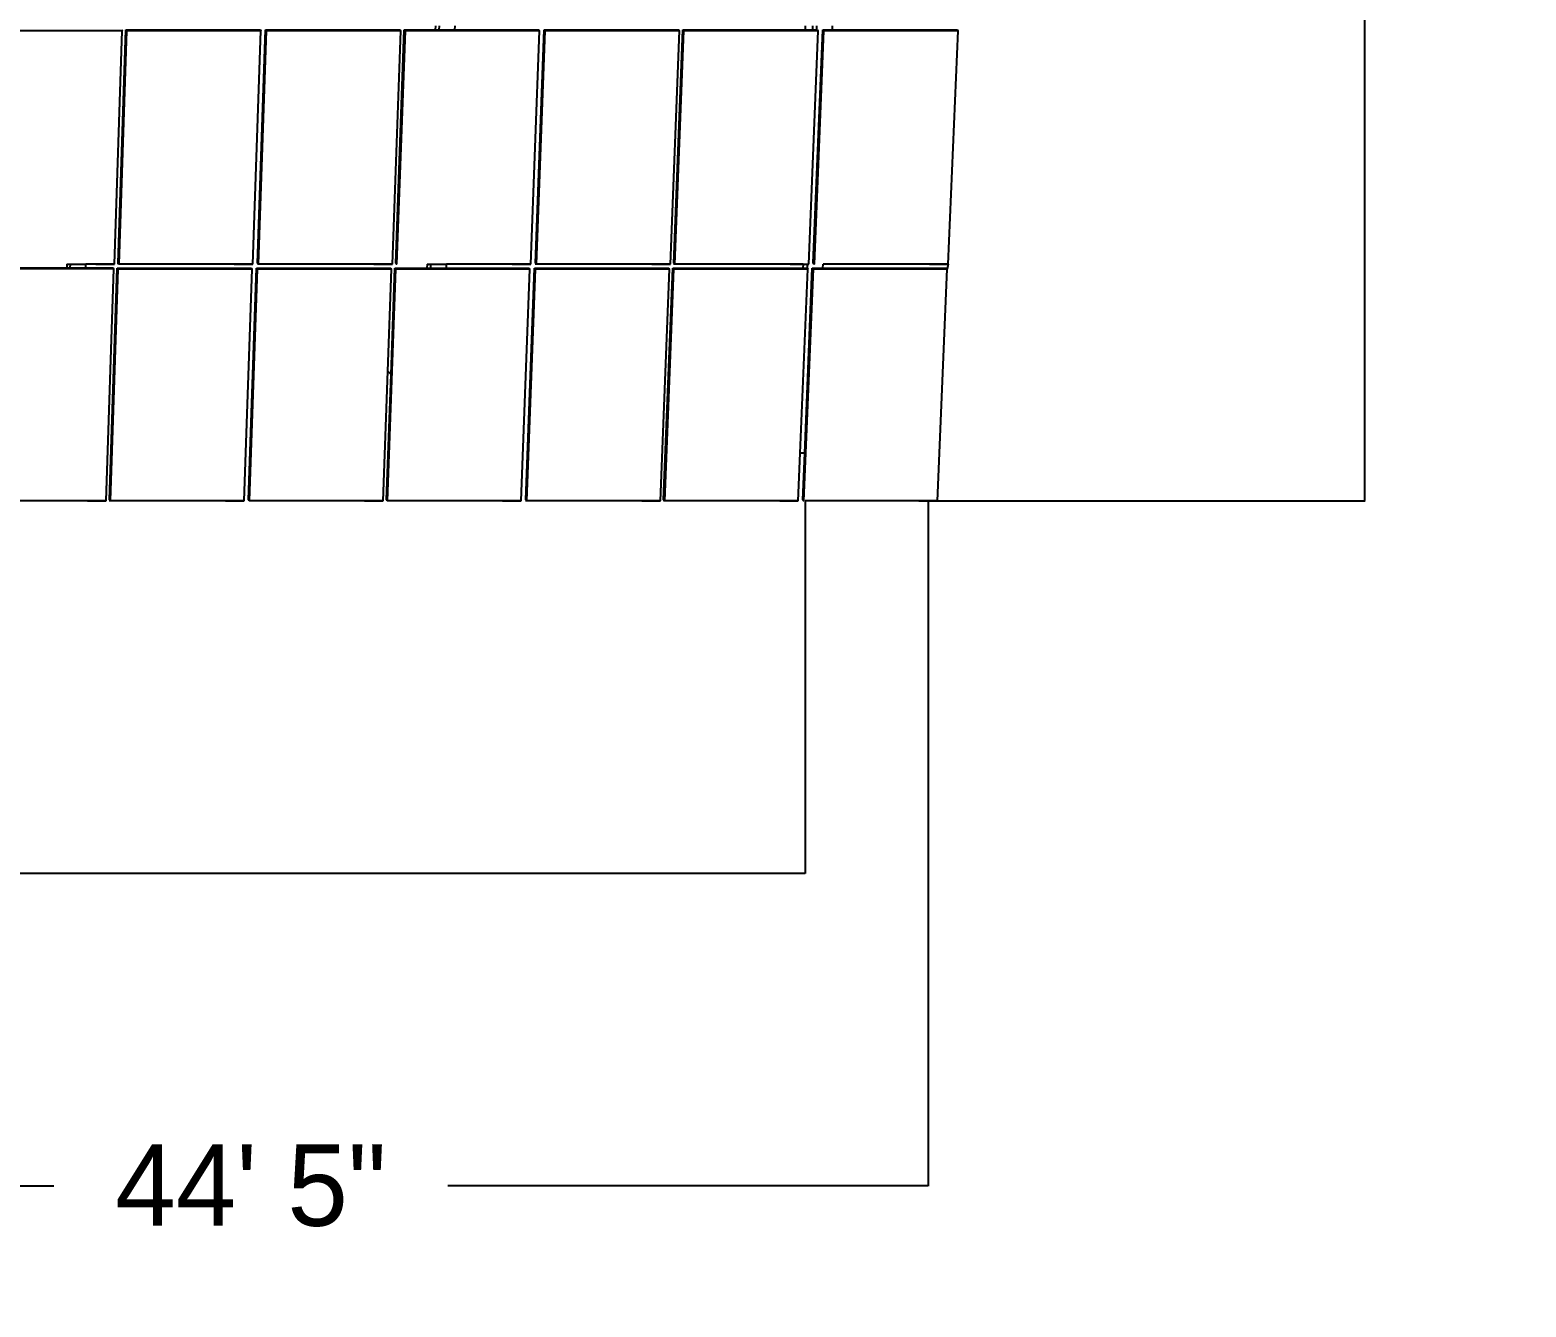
# Model space of a CAD drawing. Header units: inches. Extents: x -1856 to 1878, y -1863 to 1709.
# Drawn here: x 1216 to 1878, y -1863 to -1298 of the extents above; entities that cross this region are included whole.
import ezdxf

# ---------------------------------------------------------------- set-up
doc = ezdxf.new("R2010")
doc.units = ezdxf.units.IN
doc.header["$MEASUREMENT"] = 0
doc.dimstyles.get("Standard").update_dxf_attribs({"dimtxt": 36, "dimasz": 0.18, "dimexe": 0.18, "dimexo": 0.0625, "dimgap": 0.09, "dimtad": 0, "dimtih": 1, "dimtoh": 1, "dimdec": 4, "dimzin": 0, "dimdsep": 46, "dimtxsty": 'Standard', "dimcen": 0.09, "dimclrd": 1, "dimclre": 1, "dimclrt": 1, "dimadec": 0, "dimazin": 0, "dimtfac": 1, "dimtdec": 4, "dimtofl": 0, "dimtmove": 0, "dimatfit": 3, "dimfxl": 1, "dimtolj": 1, "dimtzin": 0, "dimarcsym": 0})

# ---------------------------------------------------------------- blocks, each defined once
blk = doc.blocks.new('*D1')
at = {"color": 1, "lineweight": -2, "transparency": 16777216}
for p, q in [((1697.19, 239.3), (1806.74, 239.3)), ((1806.56, 239.12), (1806.56, -615.37)), ((1806.56, -1506.04), (1806.56, -651.55)), ((1609.48, -1506.22), (1806.74, -1506.22))]:
    blk.add_line(p, q, dxfattribs=at)
at = {"color": 1, "transparency": 16777216}
for points in [[(1806.53, 239.12), (1806.59, 239.12), (1806.56, 239.3)], [(1806.53, -1506.04), (1806.59, -1506.04), (1806.56, -1506.22)]]:
    blk.add_solid(points, dxfattribs=at)
at = {"layer": 'Defpoints', "color": 0, "transparency": 16777216}
for p in [(1697.13, 239.3), (1609.42, -1506.22), (1806.56, -1506.22)]:
    blk.add_point(p, dxfattribs=at)
at = {"color": 1, "transparency": 16777216, "insert": (1806.56, -633.46), "char_height": 36, "attachment_point": 5}
blk.add_mtext('\\A1;126\' 4"', dxfattribs=at)
blk = doc.blocks.new('*D3')
at = {"color": 1, "lineweight": -2, "transparency": 16777216}
for p, q in [((1014.63, -1506.26), (1014.63, -1809.24)), ((1613.53, -1506.28), (1613.53, -1809.24)), ((1014.81, -1809.06), (1226.99, -1809.06)), ((1613.35, -1809.06), (1401.17, -1809.06))]:
    blk.add_line(p, q, dxfattribs=at)
at = {"color": 1, "transparency": 16777216}
for points in [[(1014.81, -1809.03), (1014.81, -1809.09), (1014.63, -1809.06)], [(1613.35, -1809.03), (1613.35, -1809.09), (1613.53, -1809.06)]]:
    blk.add_solid(points, dxfattribs=at)
at = {"layer": 'Defpoints', "color": 0, "transparency": 16777216}
for p in [(1014.63, -1506.2), (1613.53, -1506.22), (1613.53, -1809.06)]:
    blk.add_point(p, dxfattribs=at)
at = {"color": 1, "transparency": 16777216, "insert": (1314.08, -1809.06), "char_height": 36, "attachment_point": 5}
blk.add_mtext('\\A1;44\' 5"', dxfattribs=at)

msp = doc.modelspace()

# ---------------------------------------------------------------- linework, layer by layer
for p, q in [((1395.67381, -1296.13721), (1395.61085, -1297.91898)), ((1397.37317, -1297.91901), (1397.43621, -1296.13725)), ((1404.27227, -1297.91912), (1404.33562, -1296.13737)), ((1559.13025, -1296.14107), (1559.13025, -1297.92277)), ((1562.40319, -1296.14107), (1562.33272, -1297.92282)), ((1564.30556, -1297.92285), (1564.37613, -1296.14107)), ((1571.20466, -1297.92292), (1571.27554, -1296.14113)), ((1257.22411, -1298.33713), (1197.93112, -1298.3362)), ((1253.84766, -1401.45784), (1257.22411, -1298.33713)), ((1255.36322, -1401.01692), (1258.74308, -1297.91561)), ((1255.61316, -1401.45912), (1258.99436, -1298.33842)), ((1255.79493, -1401.46009), (1259.17663, -1298.33939)), ((1256.97318, -1297.91432), (1257.22411, -1298.33713)), ((1258.74308, -1297.91561), (1258.99436, -1298.33842)), ((1258.74308, -1297.91561), (1318.29298, -1297.91654)), ((1258.99436, -1298.33842), (1259.17663, -1298.33939)), ((1259.17663, -1298.33939), (1259.26317, -1298.33842)), ((1318.55615, -1298.33936), (1259.26317, -1298.33842)), ((1315.01499, -1401.46005), (1318.55615, -1298.33936)), ((1317.04802, -1401.01785), (1320.59395, -1297.91654)), ((1317.31024, -1401.46005), (1320.85758, -1298.33936)), ((1317.49201, -1401.46102), (1321.03984, -1298.34032)), ((1318.29298, -1297.91654), (1318.55615, -1298.33936)), ((1320.59395, -1297.91654), (1320.85758, -1298.33936)), ((1320.59395, -1297.91654), (1380.14385, -1297.91748)), ((1320.85758, -1298.33936), (1321.03984, -1298.34032)), ((1321.03984, -1298.34032), (1321.12638, -1298.33936)), ((1380.41937, -1298.34029), (1321.12638, -1298.33936)), ((1376.71206, -1401.46098), (1380.41937, -1298.34029)), ((1378.20316, -1401.02006), (1381.91374, -1297.91877)), ((1378.47756, -1401.46226), (1382.18962, -1298.34158)), ((1378.65933, -1401.46323), (1382.37188, -1298.34255)), ((1380.14385, -1297.91748), (1380.41937, -1298.34029)), ((1381.91374, -1297.91877), (1382.18962, -1298.34158)), ((1381.91374, -1297.91877), (1395.61085, -1297.91898)), ((1382.18962, -1298.34158), (1382.37188, -1298.34255)), ((1382.37188, -1298.34255), (1382.45842, -1298.34158)), ((1441.7514, -1298.34251), (1382.45842, -1298.34158)), ((1395.61085, -1297.91898), (1397.37317, -1297.91901)), ((1397.37317, -1297.91901), (1404.27227, -1297.91912)), ((1404.27227, -1297.91912), (1441.46364, -1297.9197)), ((1437.87938, -1401.46319), (1441.7514, -1298.34251)), ((1439.88795, -1401.02099), (1443.7646, -1297.9197)), ((1440.17462, -1401.46319), (1444.05283, -1298.34251)), ((1440.35639, -1401.46415), (1444.23509, -1298.34348)), ((1441.46364, -1297.9197), (1441.7514, -1298.34251)), ((1443.7646, -1297.9197), (1444.05283, -1298.34251)), ((1443.7646, -1297.9197), (1503.3145, -1297.92063)), ((1444.05283, -1298.34251), (1444.23509, -1298.34348)), ((1444.23509, -1298.34348), (1444.32163, -1298.34251)), ((1503.61461, -1298.34344), (1444.32163, -1298.34251)), ((1499.57644, -1401.46412), (1503.61461, -1298.34344)), ((1501.04308, -1401.0232), (1505.08439, -1297.92192)), ((1501.34193, -1401.4654), (1505.38485, -1298.34474)), ((1501.5237, -1401.46637), (1505.56711, -1298.3457)), ((1503.3145, -1297.92063), (1503.61461, -1298.34344)), ((1505.08439, -1297.92192), (1505.38485, -1298.34474)), ((1505.08439, -1297.92192), (1559.13025, -1297.92277)), ((1505.38485, -1298.34474), (1505.56711, -1298.3457)), ((1505.56711, -1298.3457), (1505.65365, -1298.34474)), ((1564.94663, -1298.34567), (1505.65365, -1298.34474)), ((1559.13025, -1297.92277), (1562.33272, -1297.92282)), ((1560.74375, -1401.46633), (1564.94663, -1298.34567)), ((1562.33272, -1297.92282), (1564.30556, -1297.92285)), ((1562.72786, -1401.02413), (1566.93524, -1297.92285)), ((1563.03899, -1401.46633), (1567.24805, -1298.34567)), ((1563.22076, -1401.46729), (1567.43031, -1298.34664)), ((1564.30556, -1297.92285), (1564.63427, -1297.92285)), ((1564.63427, -1297.92285), (1564.94663, -1298.34567)), ((1566.93524, -1297.92285), (1567.24805, -1298.34567)), ((1566.93524, -1297.92285), (1571.20466, -1297.92292)), ((1567.24805, -1298.34567), (1567.43031, -1298.34664)), ((1567.43031, -1298.34664), (1567.51686, -1298.34567)), ((1626.80983, -1298.3466), (1567.51686, -1298.34567)), ((1571.20466, -1297.92292), (1626.48513, -1297.92379)), ((1622.4408, -1401.46726), (1626.80983, -1298.3466)), ((1626.48513, -1297.92379), (1626.80983, -1298.3466)), ((1232.74337, -1401.45761), (1232.68866, -1403.20614)), ((1232.74337, -1401.45761), (1234.29956, -1401.45764)), ((1234.24477, -1403.20616), (1234.29956, -1401.45764)), ((1234.29956, -1401.45764), (1241.18057, -1401.45776)), ((1241.12548, -1403.20627), (1241.18057, -1401.45776)), ((1253.84766, -1401.45784), (1241.18057, -1401.45776)), ((1245.59592, -1401.45784), (1253.84762, -1401.45913)), ((1253.84762, -1401.45913), (1253.84766, -1401.45784)), ((1255.32437, -1401.46009), (1255.25877, -1401.46009)), ((1255.61316, -1401.45912), (1255.36322, -1401.01692)), ((1255.61316, -1401.45912), (1255.52685, -1401.46009)), ((1255.79493, -1401.46009), (1255.61316, -1401.45912)), ((1315.01499, -1401.46005), (1255.88124, -1401.45912)), ((1306.76325, -1401.46006), (1315.01495, -1401.46135)), ((1315.01495, -1401.46135), (1315.01499, -1401.46005)), ((1317.02145, -1401.46102), (1316.95585, -1401.46102)), ((1317.31024, -1401.46005), (1317.04802, -1401.01785)), ((1317.31024, -1401.46005), (1317.22393, -1401.46102)), ((1317.49201, -1401.46102), (1317.31024, -1401.46005)), ((1376.71206, -1401.46098), (1317.57832, -1401.46005)), ((1368.46033, -1401.46098), (1376.71202, -1401.46227)), ((1376.71202, -1401.46227), (1376.71206, -1401.46098)), ((1378.18876, -1401.46323), (1378.12317, -1401.46323)), ((1378.47756, -1401.46226), (1378.20316, -1401.02006)), ((1378.47756, -1401.46226), (1378.39125, -1401.46323)), ((1378.65933, -1401.46323), (1378.47756, -1401.46226)), ((1391.95237, -1401.46251), (1391.89059, -1403.2111)), ((1391.95237, -1401.46251), (1393.70955, -1401.46254)), ((1393.64768, -1403.21113), (1393.70955, -1401.46254)), ((1393.70955, -1401.46254), (1400.59056, -1401.46267)), ((1400.52838, -1403.21124), (1400.59056, -1401.46267)), ((1437.87938, -1401.46319), (1400.59056, -1401.46267)), ((1429.62764, -1401.4632), (1437.87933, -1401.46449)), ((1437.87933, -1401.46449), (1437.87938, -1401.46319)), ((1439.88583, -1401.46416), (1439.82023, -1401.46416)), ((1440.17462, -1401.46319), (1439.88795, -1401.02099)), ((1440.17462, -1401.46319), (1440.08831, -1401.46416)), ((1440.35639, -1401.46415), (1440.17462, -1401.46319)), ((1499.57644, -1401.46412), (1440.44271, -1401.46319)), ((1491.32471, -1401.46412), (1499.57639, -1401.46541)), ((1499.57639, -1401.46541), (1499.57644, -1401.46412)), ((1501.05314, -1401.46637), (1500.98754, -1401.46637)), ((1501.34193, -1401.4654), (1501.04308, -1401.0232)), ((1501.34193, -1401.4654), (1501.25562, -1401.46637)), ((1501.5237, -1401.46637), (1501.34193, -1401.4654)), ((1558.23718, -1401.46633), (1501.61001, -1401.4654)), ((1552.49201, -1401.46634), (1560.74369, -1401.46763)), ((1558.23718, -1401.46633), (1558.16802, -1403.21492)), ((1558.23718, -1401.46633), (1560.20428, -1401.46633)), ((1560.12724, -1403.41121), (1560.20428, -1401.46633)), ((1560.20428, -1401.46633), (1560.74375, -1401.46633)), ((1560.74369, -1401.46763), (1560.74375, -1401.46633)), ((1562.7502, -1401.46729), (1562.6846, -1401.46729)), ((1563.03899, -1401.46633), (1562.72786, -1401.02413)), ((1563.03899, -1401.46633), (1562.95268, -1401.46729)), ((1563.22076, -1401.46729), (1563.03899, -1401.46633)), ((1567.01572, -1403.21502), (1567.08529, -1401.4664)), ((1622.4408, -1401.46726), (1567.08529, -1401.4664)), ((1614.18907, -1401.46726), (1622.44075, -1401.46855)), ((1622.4408, -1401.46726), (1621.99363, -1403.65849)), ((1622.44075, -1401.46855), (1622.4408, -1401.46726)), ((1193.78548, -1403.20553), (1232.68866, -1403.20614)), ((1253.42158, -1403.64907), (1194.29121, -1403.64814)), ((1232.68866, -1403.20614), (1234.24477, -1403.20616)), ((1234.24477, -1403.20616), (1241.12548, -1403.20627)), ((1241.12548, -1403.20627), (1253.17209, -1403.20646)), ((1250.06455, -1506.20565), (1253.42158, -1403.64907)), ((1251.57672, -1505.74514), (1254.93714, -1403.20774)), ((1251.82522, -1506.20693), (1255.18698, -1403.65036)), ((1252.0065, -1506.20789), (1255.36874, -1403.65132)), ((1253.17209, -1403.20646), (1253.42158, -1403.64907)), ((1254.93714, -1403.20774), (1255.18698, -1403.65036)), ((1254.93714, -1403.20774), (1314.32375, -1403.20867)), ((1255.18698, -1403.65036), (1255.36874, -1403.65132)), ((1255.36874, -1403.65132), (1255.45504, -1403.65036)), ((1314.58541, -1403.65128), (1255.45504, -1403.65036)), ((1311.06456, -1506.20785), (1314.58541, -1403.65128)), ((1313.09281, -1505.74606), (1316.6184, -1403.20867)), ((1313.35353, -1506.20785), (1316.88052, -1403.65128)), ((1313.53481, -1506.20881), (1317.06229, -1403.65225)), ((1314.32375, -1403.20867), (1314.58541, -1403.65128)), ((1316.6184, -1403.20867), (1316.88052, -1403.65128)), ((1316.6184, -1403.20867), (1376.00501, -1403.2096)), ((1316.88052, -1403.65128), (1317.06229, -1403.65225)), ((1317.06229, -1403.65225), (1317.14859, -1403.65128)), ((1376.27895, -1403.65221), (1317.14859, -1403.65128)), ((1374.35354, -1506.21005), (1378.04434, -1403.6535)), ((1374.53481, -1506.21101), (1378.2261, -1403.65446)), ((1374.65535, -1448.82502), (1376.27895, -1403.65221)), ((1376.00501, -1403.2096), (1376.27895, -1403.65221)), ((1376.075, -1450.32126), (1377.77005, -1403.21088)), ((1377.77005, -1403.21088), (1378.04434, -1403.6535)), ((1377.77005, -1403.21088), (1391.89059, -1403.2111)), ((1378.04434, -1403.6535), (1378.2261, -1403.65446)), ((1378.2261, -1403.65446), (1378.31241, -1403.6535)), ((1437.44277, -1403.65442), (1378.31241, -1403.6535)), ((1391.89059, -1403.2111), (1393.64768, -1403.21113)), ((1393.64768, -1403.21113), (1400.52838, -1403.21124)), ((1400.52838, -1403.21124), (1437.15665, -1403.21181)), ((1433.59287, -1506.21097), (1437.44277, -1403.65442)), ((1435.5968, -1505.74919), (1439.45131, -1403.21181)), ((1435.88184, -1506.21097), (1439.73788, -1403.65442)), ((1436.06311, -1506.21193), (1439.91964, -1403.65539)), ((1437.15665, -1403.21181), (1437.44277, -1403.65442)), ((1439.45131, -1403.21181), (1439.73788, -1403.65442)), ((1439.45131, -1403.21181), (1498.8379, -1403.21273)), ((1439.73788, -1403.65442), (1439.91964, -1403.65539)), ((1439.91964, -1403.65539), (1440.00595, -1403.65442)), ((1499.1363, -1403.65535), (1440.00595, -1403.65442)), ((1495.12118, -1506.2119), (1499.1363, -1403.65535)), ((1496.58468, -1505.75139), (1500.60294, -1403.21402)), ((1496.88183, -1506.21317), (1500.90169, -1403.65664)), ((1497.06311, -1506.21413), (1501.08345, -1403.6576)), ((1498.8379, -1403.21273), (1499.1363, -1403.65535)), ((1500.60294, -1403.21402), (1500.90169, -1403.65664)), ((1500.60294, -1403.21402), (1558.16802, -1403.21492)), ((1500.90169, -1403.65664), (1501.08345, -1403.6576)), ((1501.08345, -1403.6576), (1501.16975, -1403.65663)), ((1560.3001, -1403.65756), (1501.16975, -1403.65663)), ((1556.97945, -1485.15071), (1560.3001, -1403.65756)), ((1558.16802, -1403.21492), (1559.98953, -1403.21495)), ((1558.41013, -1506.2141), (1562.59522, -1403.65756)), ((1558.5914, -1506.21505), (1562.77697, -1403.65853)), ((1558.94129, -1485.15071), (1562.28419, -1403.21495)), ((1559.98953, -1403.21495), (1560.12724, -1403.41121)), ((1560.12724, -1403.41121), (1560.3001, -1403.65756)), ((1562.28419, -1403.21495), (1562.59522, -1403.65756)), ((1562.28419, -1403.21495), (1567.01572, -1403.21502)), ((1562.59522, -1403.65756), (1562.77697, -1403.65853)), ((1562.77697, -1403.65853), (1562.86328, -1403.65756)), ((1621.99363, -1403.65849), (1562.86328, -1403.65756)), ((1567.01572, -1403.21502), (1621.67078, -1403.21587)), ((1617.64946, -1506.21502), (1621.99363, -1403.65849)), ((1621.67078, -1403.21587), (1621.99363, -1403.65849)), ((1372.59287, -1506.20877), (1374.65535, -1448.82502)), ((1374.08071, -1505.74826), (1376.075, -1450.32126)), ((1374.65535, -1448.82502), (1376.075, -1450.32126)), ((1556.12116, -1506.2141), (1556.97945, -1485.15071)), ((1558.94129, -1485.15071), (1556.97945, -1485.15071)), ((1558.10077, -1505.75231), (1558.94129, -1485.15071)), ((1250.06455, -1506.20565), (1191.09255, -1506.20473)), ((1241.83538, -1506.20566), (1250.06451, -1506.20694)), ((1250.06451, -1506.20694), (1250.06455, -1506.20565)), ((1251.53722, -1506.20789), (1251.4718, -1506.20789)), ((1251.82522, -1506.20693), (1251.57672, -1505.74514)), ((1251.82522, -1506.20693), (1251.73915, -1506.20789)), ((1252.0065, -1506.20789), (1251.82522, -1506.20693)), ((1311.06456, -1506.20785), (1252.09257, -1506.20693)), ((1302.8354, -1506.20786), (1311.06452, -1506.20914)), ((1311.06452, -1506.20914), (1311.06456, -1506.20785)), ((1313.06553, -1506.20881), (1313.00011, -1506.20881)), ((1313.35353, -1506.20785), (1313.09281, -1505.74606)), ((1313.35353, -1506.20785), (1313.26746, -1506.20881)), ((1313.53481, -1506.20881), (1313.35353, -1506.20785)), ((1372.59287, -1506.20877), (1313.62088, -1506.20785)), ((1364.36371, -1506.20878), (1372.59283, -1506.21006)), ((1372.59283, -1506.21006), (1372.59287, -1506.20877)), ((1374.06553, -1506.21101), (1374.00012, -1506.21101)), ((1374.35354, -1506.21005), (1374.08071, -1505.74826)), ((1374.35354, -1506.21005), (1374.26746, -1506.21101)), ((1374.53481, -1506.21101), (1374.35354, -1506.21005)), ((1374.62088, -1506.21005), (1374.53481, -1506.21101)), ((1433.59287, -1506.21097), (1374.62088, -1506.21005)), ((1425.36371, -1506.21098), (1433.59283, -1506.21226)), ((1433.59283, -1506.21226), (1433.59287, -1506.21097)), ((1435.59384, -1506.21193), (1435.52842, -1506.21193)), ((1435.88184, -1506.21097), (1435.5968, -1505.74919)), ((1435.88184, -1506.21097), (1435.79577, -1506.21193)), ((1436.06311, -1506.21193), (1435.88184, -1506.21097)), ((1495.12118, -1506.2119), (1436.14919, -1506.21097)), ((1486.89201, -1506.2119), (1495.12113, -1506.21318)), ((1495.12113, -1506.21318), (1495.12118, -1506.2119)), ((1496.59383, -1506.21413), (1496.52841, -1506.21413)), ((1496.88183, -1506.21317), (1496.58468, -1505.75139)), ((1496.88183, -1506.21317), (1496.79576, -1506.21413)), ((1497.06311, -1506.21413), (1496.88183, -1506.21317)), ((1556.12116, -1506.2141), (1497.14918, -1506.21317)), ((1547.892, -1506.2141), (1556.12111, -1506.21538)), ((1556.12111, -1506.21538), (1556.12116, -1506.2141)), ((1558.12213, -1506.21506), (1558.05671, -1506.21506)), ((1558.41013, -1506.2141), (1558.10077, -1505.75231)), ((1558.41013, -1506.2141), (1558.32405, -1506.21506)), ((1558.5914, -1506.21505), (1558.41013, -1506.2141)), ((1559.13025, -1506.21411), (1559.13025, -1671.04905)), ((1617.64946, -1506.21502), (1559.13025, -1506.21411)), ((1609.42029, -1506.21502), (1617.6494, -1506.21631)), ((1617.6494, -1506.21631), (1617.64946, -1506.21502)), ((1559.13025, -1671.04905), (1014.63267, -1671.04905))]:
    msp.add_line(p, q)

# ---------------------------------------------------------------- dimensions: what is measured, and where the dimension line sits
dim = msp.add_linear_dim(base=(1806.55546, -1506.21502), p1=(1697.13039, 239.29835), p2=(1609.42029, -1506.21502), angle=90, text='126\' 4"', dimstyle='Standard')
dim.commit()
dim.dimension.update_dxf_attribs({"geometry": '*D1', "text_midpoint": (1806.55546, -633.45834)})
dim = msp.add_linear_dim(base=(1613.53485, -1809.05814), p1=(1014.63267, -1506.20083), p2=(1613.53485, -1506.21567), text='44\' 5"', dimstyle='Standard')
dim.commit()
dim.dimension.update_dxf_attribs({"geometry": '*D3', "text_midpoint": (1314.08376, -1809.05814)})

doc.saveas('drawing.dxf')
